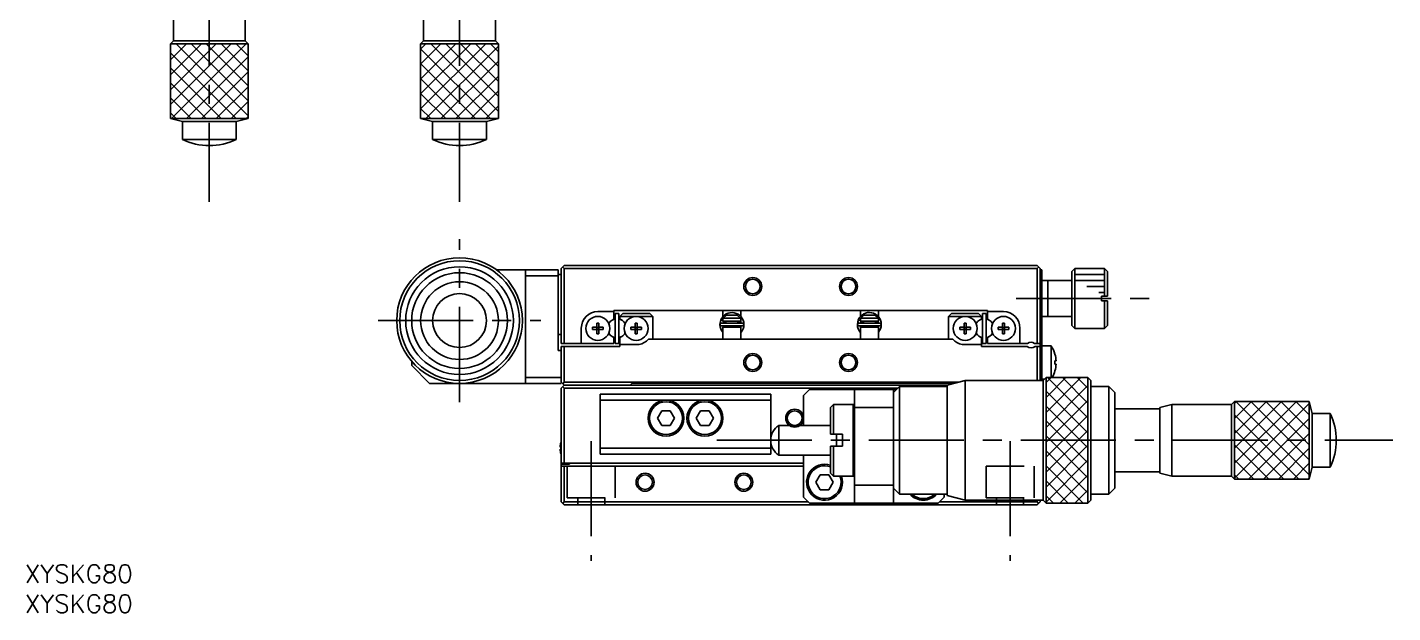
# Model space of a CAD drawing. Extents: x 0 to 455, y -8 to 270.
# Drawn here: x 0.4 to 228.6, y -8 to 89.8 of the extents above; entities that cross this region are included whole.
import ezdxf

# ---------------------------------------------------------------- set-up
doc = ezdxf.new("R2010")
doc.units = 0
doc.header["$LTSCALE"] = 0.5
doc.linetypes.add('CENTER', pattern=[50.8, 31.75, -6.35, 6.35, -6.35])
doc.linetypes.add('DASHED', pattern=[19.05, 12.7, -6.35])
for name, color, linetype in [('MSM_CENTER', 1, 'CENTER'), ('MSM_CONTINUOUS', 7, 'CONTINUOUS'), ('MSM_DASHED', 4, 'DASHED'), ('MSM_NARROW', 5, 'CONTINUOUS'), ('MSM_PART_NUMBER', 7, 'CONTINUOUS')]:
    doc.layers.add(name, color=color, linetype=linetype)
doc.styles.get("Standard").update_dxf_attribs({"font": 'txt.shx', "height": 3, "bigfont": 'bigfont.shx'})

# ---------------------------------------------------------------- blocks, each defined once
blk = doc.blocks.new('*U2')
at = {"layer": 'MSM_PART_NUMBER'}
blk.add_text('XYSKG80', height=3, dxfattribs=at).set_placement((0, -3))
blk = doc.blocks.new('*U3')
at = {"layer": 'MSM_PART_NUMBER'}
blk.add_text('XYSKG80', height=3, dxfattribs=at).set_placement((0, -8))

msp = doc.modelspace()

# ---------------------------------------------------------------- linework, layer by layer
at = {"layer": 'MSM_CENTER'}
for p, q in [((30.8, 175.450172), (30.8, 60.65)), ((72.616854, 175.450172), (72.616854, 60.65)), ((72.616854, 27.2), (72.616854, 54.4)), ((165.616854, 44.5), (190.616854, 44.5)), ((59.016854, 40.8), (86.216854, 40.8)), ((94.616854, 20.65), (94.616854, 0.65)), ((115.616854, 20.8), (228.550371, 20.8)), ((164.616854, 20.65), (164.616854, 0.65))]:
    msp.add_line(p, q, dxfattribs=at)
at = {"layer": 'MSM_CONTINUOUS'}
for p, q in [((24.8, 97.550172), (24.8, 87.550172)), ((36.8, 87.550172), (36.8, 97.550172)), ((66.616854, 97.550172), (66.616854, 87.550172)), ((78.616854, 87.550172), (78.616854, 97.550172)), ((24.8, 87.550172), (24.3, 87.050172)), ((37.3, 87.050172), (24.3, 87.050172)), ((24.3, 87.050172), (24.3, 74.550172)), ((36.8, 87.550172), (24.8, 87.550172)), ((37.3, 87.050172), (36.8, 87.550172)), ((37.3, 74.550172), (37.3, 87.050172)), ((66.616854, 87.550172), (66.116854, 87.050172)), ((79.116854, 87.050172), (66.116854, 87.050172)), ((66.116854, 87.050172), (66.116854, 74.550172)), ((78.616854, 87.550172), (66.616854, 87.550172)), ((79.116854, 87.050172), (78.616854, 87.550172)), ((79.116854, 74.550172), (79.116854, 87.050172)), ((24.3, 74.550172), (26.3, 74.050172)), ((24.3, 74.550172), (37.3, 74.550172)), ((35.3, 74.050172), (26.3, 74.050172)), ((26.3, 74.050172), (26.3, 71.063339)), ((35.3, 74.050172), (37.3, 74.550172)), ((35.3, 71.063339), (35.3, 74.050172)), ((66.116854, 74.550172), (68.116854, 74.050172)), ((66.116854, 74.550172), (79.116854, 74.550172)), ((77.116669, 74.050172), (68.116854, 74.050172)), ((68.116854, 74.050172), (68.116854, 71.063339)), ((77.116854, 74.050172), (79.116854, 74.550172)), ((77.116854, 71.063339), (77.116854, 74.050172)), ((35.3, 71.063339), (26.3, 71.063339)), ((77.116669, 71.063339), (68.116854, 71.063339)), ((78.781268, 49.3), (89.116854, 49.3)), ((83.616854, 49.3), (83.616854, 30.3)), ((89.116854, 48.3), (83.616854, 48.3)), ((89.116854, 49.3), (89.116854, 35.8)), ((89.116854, 48.5), (89.616854, 48.5)), ((90.116854, 50), (89.616854, 49.5)), ((89.616854, 49.5), (89.616854, 37)), ((89.866854, 49.75), (90.116854, 49.5)), ((90.116854, 50), (169.116854, 50)), ((90.116854, 49.5), (90.116854, 37)), ((169.116854, 49.5), (90.116854, 49.5)), ((169.116854, 50), (169.616854, 49.5)), ((169.116854, 49.5), (169.366854, 49.75)), ((169.116854, 37), (169.116854, 49.5)), ((169.616854, 49.5), (169.616854, 30.8)), ((169.616854, 49.3), (169.916854, 49.3)), ((169.916854, 49.3), (169.916854, 30.8)), ((175.416854, 49.5), (174.916854, 49)), ((174.916854, 49), (174.916854, 40)), ((180.416854, 49.5), (175.416854, 49.5)), ((175.416854, 49.5), (175.416854, 39.5)), ((180.916854, 49), (180.416854, 49.5)), ((180.416854, 44.9), (180.416854, 49.5)), ((180.916854, 49), (180.916854, 44.9)), ((174.916854, 47.5), (169.916854, 47.5)), ((170.916854, 47.5), (170.916854, 41.5)), ((179.916854, 44.9), (179.916854, 44.1)), ((180.916854, 44.9), (179.916854, 44.9)), ((179.916854, 44.1), (180.916854, 44.1)), ((180.416854, 39.5), (180.416854, 44.1)), ((180.916854, 44.1), (180.916854, 40)), ((98.416854, 42.3), (95.716854, 42.3)), ((98.416854, 42.5), (160.816854, 42.5)), ((98.416854, 41.044412), (98.416854, 42.5)), ((99.216854, 42), (98.616854, 42)), ((98.616854, 37), (98.616854, 42)), ((99.216854, 37), (99.216854, 42)), ((99.416854, 41.5), (99.916854, 42)), ((99.416854, 41.5), (99.416854, 41.044412)), ((104.916854, 41.5), (99.416854, 41.5)), ((99.916854, 42), (104.416854, 42)), ((104.416854, 42), (104.916854, 41.5)), ((104.916854, 37.7), (104.916854, 41.5)), ((116.616854, 42.5), (116.616854, 41.444331)), ((116.616854, 41.2), (116.616854, 40.7)), ((119.616854, 41.2), (116.616854, 41.2)), ((116.671171, 41.2), (117.200339, 41.7)), ((117.200339, 41.7), (119.033369, 41.7)), ((119.033369, 41.7), (119.562537, 41.2)), ((119.616854, 41.488252), (119.616854, 42.5)), ((119.616854, 40.7), (119.616854, 41.2)), ((139.616854, 42.5), (139.616854, 41.496318)), ((139.616854, 41.2), (139.616854, 40.7)), ((142.616854, 41.2), (139.616854, 41.2)), ((139.671171, 41.2), (140.200339, 41.7)), ((140.200339, 41.7), (142.033369, 41.7)), ((142.033369, 41.7), (142.562537, 41.2)), ((142.616854, 41.454798), (142.616854, 42.5)), ((142.616854, 40.7), (142.616854, 41.2)), ((154.816854, 42), (154.316854, 41.5)), ((154.316854, 37.7), (154.316854, 41.5)), ((159.816854, 41.5), (154.316854, 41.5)), ((154.816854, 42), (159.316854, 42)), ((159.316854, 42), (159.816854, 41.5)), ((159.816854, 41.5), (159.816854, 41.044412)), ((160.016852, 42), (160.016852, 37)), ((160.016854, 42), (160.616854, 42)), ((160.616854, 37), (160.616854, 42)), ((160.816854, 41.044412), (160.816854, 42.5)), ((160.816854, 42.3), (163.516854, 42.3)), ((169.916854, 41.5), (174.916854, 41.5)), ((92.966854, 39.55), (92.966854, 37)), ((94.830492, 39.32), (94.830492, 39.68)), ((94.830492, 39.68), (95.536854, 39.68)), ((95.536854, 39.32), (94.830492, 39.32)), ((95.536854, 40.386362), (95.896854, 40.386362)), ((95.536854, 39.68), (95.536854, 40.386362)), ((95.547226, 39.669628), (95.536854, 39.68)), ((95.547226, 39.330373), (95.536854, 39.32)), ((95.536854, 38.613639), (95.536854, 39.32)), ((95.547226, 39.330373), (95.547226, 39.669628)), ((95.547226, 39.669628), (95.886482, 39.669628)), ((95.886482, 39.330373), (95.547226, 39.330373)), ((95.886482, 39.669628), (95.896854, 39.68)), ((95.886482, 39.669628), (95.886482, 39.330373)), ((95.886482, 39.330373), (95.896854, 39.32)), ((95.896854, 40.386362), (95.896854, 39.68)), ((96.603215, 39.68), (95.896854, 39.68)), ((96.603215, 39.32), (95.896854, 39.32)), ((95.896854, 38.613639), (95.896854, 39.32)), ((96.603215, 39.68), (96.603215, 39.32)), ((98.123104, 40.874816), (98.416854, 41.044412)), ((99.416854, 41.044412), (99.710604, 40.874816)), ((101.230492, 39.32), (101.230492, 39.68)), ((101.230492, 39.68), (101.936854, 39.68)), ((101.936854, 39.32), (101.230492, 39.32)), ((101.936854, 40.386362), (102.296854, 40.386362)), ((101.936854, 39.68), (101.936854, 40.386362)), ((101.947226, 39.669628), (101.936854, 39.68)), ((101.947226, 39.330373), (101.936854, 39.32)), ((101.936854, 38.613639), (101.936854, 39.32)), ((101.947226, 39.330373), (101.947226, 39.669628)), ((101.947226, 39.669628), (102.286482, 39.669628)), ((102.286482, 39.330373), (101.947226, 39.330373)), ((102.286482, 39.669628), (102.296854, 39.68)), ((102.286482, 39.669628), (102.286482, 39.330373)), ((102.286482, 39.330373), (102.296854, 39.32)), ((102.296854, 40.386362), (102.296854, 39.68)), ((103.003215, 39.68), (102.296854, 39.68)), ((103.003215, 39.32), (102.296854, 39.32)), ((102.296854, 38.613639), (102.296854, 39.32)), ((103.003215, 39.68), (103.003215, 39.32)), ((116.271441, 40.86541), (116.137692, 40.174163)), ((116.236531, 40.676035), (116.235673, 40.640295)), ((116.235673, 40.640295), (116.236602, 40.604558)), ((116.239172, 40.71169), (116.236531, 40.676035)), ((116.236602, 40.604558), (116.239314, 40.568911)), ((116.243592, 40.747173), (116.239172, 40.71169)), ((116.239314, 40.568911), (116.243803, 40.533441)), ((116.249779, 40.782397), (116.243592, 40.747173)), ((116.243803, 40.533441), (116.250058, 40.498234)), ((116.25772, 40.817276), (116.249779, 40.782397)), ((116.250058, 40.498234), (116.258064, 40.463377)), ((116.267395, 40.851725), (116.25772, 40.817276)), ((116.258064, 40.463377), (116.267802, 40.428955)), ((116.27878, 40.885657), (116.267395, 40.851725)), ((116.267802, 40.428955), (116.279248, 40.395051)), ((116.291118, 40.917244), (116.27878, 40.885657)), ((116.279248, 40.395051), (116.292374, 40.36175)), ((116.291614, 40.918097), (116.291118, 40.917244)), ((116.297001, 40.920715), (116.291614, 40.918097)), ((116.292374, 40.36175), (116.293153, 40.359919)), ((116.295922, 40.926139), (116.552479, 40.84982)), ((116.310444, 40.959366), (116.295948, 40.926027)), ((116.301696, 40.921198), (116.297001, 40.920715)), ((116.307667, 40.921094), (116.301696, 40.921198)), ((116.314873, 40.920404), (116.307667, 40.921094)), ((116.323268, 40.919132), (116.314873, 40.920404)), ((116.332798, 40.917287), (116.323268, 40.919132)), ((116.343402, 40.914879), (116.332798, 40.917287)), ((116.35501, 40.911926), (116.343402, 40.914879)), ((116.367547, 40.908446), (116.35501, 40.911926)), ((119.911225, 40.370506), (116.361225, 40.370506)), ((116.361225, 39.920506), (119.911225, 39.920506)), ((116.380933, 40.904461), (116.367547, 40.908446)), ((116.395081, 40.899997), (116.380933, 40.904461)), ((116.409899, 40.895083), (116.395081, 40.899997)), ((116.425292, 40.889752), (116.409899, 40.895083)), ((116.44116, 40.884037), (116.425292, 40.889752)), ((116.457399, 40.877975), (116.44116, 40.884037)), ((116.473906, 40.871606), (116.457399, 40.877975)), ((116.490574, 40.86497), (116.473906, 40.871606)), ((116.507294, 40.858112), (116.490574, 40.86497)), ((116.523958, 40.851074), (116.507294, 40.858112)), ((116.540459, 40.843903), (116.523958, 40.851074)), ((116.55669, 40.836645), (116.540459, 40.843903)), ((116.552479, 40.84982), (116.616863, 40.818646)), ((116.572546, 40.829347), (116.55669, 40.836645)), ((116.587925, 40.822057), (116.572546, 40.829347)), ((116.602726, 40.81482), (116.587925, 40.822057)), ((116.650838, 39.699949), (116.60162, 39.920454)), ((116.616854, 40.807685), (116.602726, 40.81482)), ((116.616854, 40.7), (119.616854, 40.7)), ((119.616854, 39.7), (116.616854, 39.7)), ((116.616854, 39.7), (116.616854, 37.7)), ((116.685705, 40.645133), (116.686267, 40.658755)), ((116.685843, 40.631504), (116.685705, 40.645133)), ((116.68668, 40.617904), (116.685843, 40.631504)), ((116.686267, 40.658755), (116.687527, 40.672332)), ((116.688212, 40.60437), (116.68668, 40.617904)), ((116.687527, 40.672332), (116.689482, 40.685829)), ((116.690433, 40.590938), (116.688212, 40.60437)), ((116.689482, 40.685829), (116.692127, 40.699208)), ((116.693337, 40.577645), (116.690433, 40.590938)), ((116.692127, 40.699208), (116.692307, 40.700005)), ((116.696914, 40.564523), (116.693337, 40.577645)), ((116.701151, 40.551608), (116.696914, 40.564523)), ((116.706037, 40.538933), (116.701151, 40.551608)), ((116.711555, 40.526528), (116.706037, 40.538933)), ((116.717689, 40.514426), (116.711555, 40.526528)), ((116.724422, 40.502655), (116.717689, 40.514426)), ((116.731733, 40.491244), (116.724422, 40.502655)), ((116.725708, 40.5), (117.116854, 40.5)), ((116.739603, 40.480221), (116.731733, 40.491244)), ((116.748009, 40.469609), (116.739603, 40.480221)), ((116.756929, 40.459435), (116.748009, 40.469609)), ((116.766338, 40.44972), (116.756929, 40.459435)), ((116.776212, 40.440488), (116.766338, 40.44972)), ((116.786527, 40.431757), (116.776212, 40.440488)), ((116.797254, 40.423547), (116.786527, 40.431757)), ((116.808369, 40.415876), (116.797254, 40.423547)), ((116.819842, 40.408759), (116.808369, 40.415876)), ((116.831647, 40.402213), (116.819842, 40.408759)), ((116.843755, 40.396251), (116.831647, 40.402213)), ((116.856138, 40.390885), (116.843755, 40.396251)), ((116.868765, 40.386127), (116.856138, 40.390885)), ((116.881607, 40.381986), (116.868765, 40.386127)), ((116.894634, 40.378472), (116.881607, 40.381986)), ((116.907817, 40.375591), (116.894634, 40.378472)), ((116.921125, 40.373349), (116.907817, 40.375591)), ((116.934526, 40.371753), (116.921125, 40.373349)), ((116.94799, 40.370805), (116.934526, 40.371753)), ((116.960777, 40.370506), (116.94799, 40.370805)), ((117.116854, 40.7), (117.116854, 40.370506)), ((117.116854, 39.920506), (117.116854, 39.7)), ((119.116854, 40.370506), (119.116854, 40.7)), ((119.116854, 40.5), (119.546522, 40.5)), ((119.116854, 39.7), (119.116854, 39.920506)), ((119.315228, 40.37053), (119.311673, 40.370506)), ((119.32872, 40.371034), (119.315228, 40.37053)), ((119.342174, 40.372188), (119.32872, 40.371034)), ((119.35556, 40.373991), (119.342174, 40.372188)), ((119.368847, 40.376439), (119.35556, 40.373991)), ((119.382003, 40.379528), (119.368847, 40.376439)), ((119.394999, 40.383251), (119.382003, 40.379528)), ((119.407803, 40.387602), (119.394999, 40.383251)), ((119.420385, 40.392572), (119.407803, 40.387602)), ((119.432715, 40.39815), (119.420385, 40.392572)), ((119.444764, 40.404326), (119.432715, 40.39815)), ((119.4565, 40.411087), (119.444764, 40.404326)), ((119.467897, 40.418419), (119.4565, 40.411087)), ((119.478924, 40.426306), (119.467897, 40.418419)), ((119.489554, 40.434731), (119.478924, 40.426306)), ((119.499759, 40.443676), (119.489554, 40.434731)), ((119.509513, 40.453122), (119.499759, 40.443676)), ((119.518789, 40.463045), (119.509513, 40.453122)), ((119.527563, 40.473425), (119.518789, 40.463045)), ((119.535811, 40.484237), (119.527563, 40.473425)), ((119.543508, 40.495454), (119.535811, 40.484237)), ((119.550634, 40.507051), (119.543508, 40.495454)), ((119.557168, 40.518997), (119.550634, 40.507051)), ((119.563091, 40.531265), (119.557168, 40.518997)), ((119.568385, 40.543821), (119.563091, 40.531265)), ((119.573034, 40.556634), (119.568385, 40.543821)), ((119.577025, 40.569671), (119.573034, 40.556634)), ((119.580345, 40.582897), (119.577025, 40.569671)), ((119.58014, 40.700016), (119.581993, 40.691191)), ((119.582984, 40.596277), (119.580345, 40.582897)), ((119.581993, 40.691191), (119.584222, 40.677754)), ((119.584934, 40.609775), (119.582984, 40.596277)), ((119.584222, 40.677754), (119.585761, 40.664216)), ((119.584399, 40.700031), (119.670843, 40.370524)), ((119.586189, 40.623355), (119.584934, 40.609775)), ((119.585761, 40.664216), (119.586603, 40.650612)), ((119.586746, 40.63698), (119.586189, 40.623355)), ((119.586603, 40.650612), (119.586746, 40.63698)), ((119.616854, 37.7), (119.616854, 39.7)), ((119.621698, 39.699832), (119.617087, 39.684678)), ((119.670517, 39.920452), (119.621698, 39.699832)), ((119.980405, 40.916772), (119.967452, 40.94703)), ((120.001967, 40.861501), (119.981332, 40.917244)), ((139.233758, 40.874638), (139.100009, 40.183392)), ((139.198847, 40.685263), (139.19799, 40.649524)), ((139.19799, 40.649524), (139.198919, 40.613787)), ((139.201489, 40.720918), (139.198847, 40.685263)), ((139.198919, 40.613787), (139.201631, 40.578139)), ((139.205908, 40.756401), (139.201489, 40.720918)), ((139.201631, 40.578139), (139.20612, 40.542669)), ((139.212096, 40.791626), (139.205908, 40.756401)), ((139.20612, 40.542669), (139.212375, 40.507463)), ((139.220036, 40.826505), (139.212096, 40.791626)), ((139.212375, 40.507463), (139.220381, 40.472605)), ((139.229711, 40.860954), (139.220036, 40.826505)), ((139.220381, 40.472605), (139.230118, 40.438183)), ((139.241097, 40.894885), (139.229711, 40.860954)), ((139.230118, 40.438183), (139.241564, 40.40428)), ((139.253434, 40.926472), (139.241097, 40.894885)), ((139.241564, 40.40428), (139.254691, 40.370979)), ((139.253931, 40.927325), (139.253434, 40.926472)), ((139.25952, 40.929981), (139.253931, 40.927325)), ((139.254691, 40.370979), (139.255469, 40.369148)), ((139.272761, 40.968595), (139.255604, 40.928947)), ((139.258239, 40.935367), (139.514796, 40.859049)), ((139.264082, 40.930429), (139.25952, 40.929981)), ((139.269826, 40.930332), (139.264082, 40.930429)), ((139.276718, 40.929691), (139.269826, 40.930332)), ((139.284716, 40.92851), (139.276718, 40.929691)), ((139.293772, 40.926796), (139.284716, 40.92851)), ((139.303833, 40.924559), (139.293772, 40.926796)), ((139.314836, 40.921812), (139.303833, 40.924559)), ((139.326717, 40.918572), (139.314836, 40.921812)), ((142.873541, 40.379735), (139.323541, 40.379735)), ((139.323541, 39.929735), (142.873541, 39.929735)), ((139.339405, 40.914859), (139.326717, 40.918572)), ((139.352822, 40.910695), (139.339405, 40.914859)), ((139.366888, 40.906105), (139.352822, 40.910695)), ((139.38152, 40.901115), (139.366888, 40.906105)), ((139.396629, 40.895757), (139.38152, 40.901115)), ((139.412124, 40.890063), (139.396629, 40.895757)), ((139.427913, 40.884066), (139.412124, 40.890063)), ((139.443901, 40.877803), (139.427913, 40.884066)), ((139.459991, 40.871311), (139.443901, 40.877803)), ((139.476087, 40.864629), (139.459991, 40.871311)), ((139.492093, 40.857797), (139.476087, 40.864629)), ((139.507913, 40.850857), (139.492093, 40.857797)), ((139.523451, 40.84385), (139.507913, 40.850857)), ((139.514796, 40.859049), (139.616881, 40.806906)), ((139.538614, 40.836817), (139.523451, 40.84385)), ((139.553312, 40.829802), (139.538614, 40.836817)), ((139.567456, 40.822846), (139.553312, 40.829802)), ((139.616796, 39.697251), (139.563936, 39.929683)), ((139.580961, 40.815991), (139.567456, 40.822846)), ((139.593746, 40.809279), (139.580961, 40.815991)), ((139.605734, 40.802749), (139.593746, 40.809279)), ((139.616854, 40.79644), (139.605734, 40.802749)), ((139.616854, 40.7), (142.616854, 40.7)), ((142.616854, 39.7), (139.616854, 39.7)), ((139.616854, 39.7), (139.616854, 37.7)), ((139.648022, 40.654361), (139.648583, 40.667983)), ((139.64816, 40.640732), (139.648022, 40.654361)), ((139.648996, 40.627132), (139.64816, 40.640732)), ((139.648583, 40.667983), (139.649843, 40.681561)), ((139.650528, 40.613599), (139.648996, 40.627132)), ((139.649843, 40.681561), (139.651798, 40.695058)), ((139.65275, 40.600167), (139.650528, 40.613599)), ((139.651798, 40.695058), (139.652695, 40.700015)), ((139.655654, 40.586873), (139.65275, 40.600167)), ((139.65923, 40.573752), (139.655654, 40.586873)), ((139.663468, 40.560837), (139.65923, 40.573752)), ((139.668353, 40.548161), (139.663468, 40.560837)), ((139.673871, 40.535757), (139.668353, 40.548161)), ((139.680006, 40.523654), (139.673871, 40.535757)), ((139.686738, 40.511884), (139.680006, 40.523654)), ((139.69405, 40.500473), (139.686738, 40.511884)), ((139.701919, 40.489449), (139.69405, 40.500473)), ((139.69413, 40.5), (140.116854, 40.5)), ((139.710325, 40.478838), (139.701919, 40.489449)), ((139.719245, 40.468663), (139.710325, 40.478838)), ((139.728654, 40.458949), (139.719245, 40.468663)), ((139.738529, 40.449716), (139.728654, 40.458949)), ((139.748843, 40.440985), (139.738529, 40.449716)), ((139.759571, 40.432775), (139.748843, 40.440985)), ((139.770685, 40.425104), (139.759571, 40.432775)), ((139.782159, 40.417988), (139.770685, 40.425104)), ((139.793964, 40.411442), (139.782159, 40.417988)), ((139.806072, 40.40548), (139.793964, 40.411442)), ((139.818454, 40.400114), (139.806072, 40.40548)), ((139.831081, 40.395355), (139.818454, 40.400114)), ((139.843923, 40.391215), (139.831081, 40.395355)), ((139.856951, 40.3877), (139.843923, 40.391215)), ((139.870134, 40.384819), (139.856951, 40.3877)), ((139.883441, 40.382578), (139.870134, 40.384819)), ((139.896843, 40.380981), (139.883441, 40.382578)), ((139.910307, 40.380033), (139.896843, 40.380981)), ((139.923093, 40.379735), (139.910307, 40.380033)), ((140.116854, 40.7), (140.116854, 40.379735)), ((140.116854, 39.929735), (140.116854, 39.7)), ((142.116854, 40.379735), (142.116854, 40.7)), ((142.116854, 40.5), (142.503086, 40.5)), ((142.116854, 39.7), (142.116854, 39.929735)), ((142.277545, 40.379759), (142.273989, 40.379735)), ((142.291036, 40.380263), (142.277545, 40.379759)), ((142.304491, 40.381417), (142.291036, 40.380263)), ((142.317877, 40.38322), (142.304491, 40.381417)), ((142.331163, 40.385668), (142.317877, 40.38322)), ((142.34432, 40.388756), (142.331163, 40.385668)), ((142.357315, 40.39248), (142.34432, 40.388756)), ((142.37012, 40.396831), (142.357315, 40.39248)), ((142.382702, 40.4018), (142.37012, 40.396831)), ((142.395032, 40.407379), (142.382702, 40.4018)), ((142.40708, 40.413555), (142.395032, 40.407379)), ((142.418817, 40.420316), (142.40708, 40.413555)), ((142.430213, 40.427648), (142.418817, 40.420316)), ((142.44124, 40.435535), (142.430213, 40.427648)), ((142.45187, 40.44396), (142.44124, 40.435535)), ((142.462075, 40.452905), (142.45187, 40.44396)), ((142.471829, 40.46235), (142.462075, 40.452905)), ((142.481106, 40.472274), (142.471829, 40.46235)), ((142.48988, 40.482654), (142.481106, 40.472274)), ((142.498127, 40.493465), (142.48988, 40.482654)), ((142.505825, 40.504683), (142.498127, 40.493465)), ((142.512951, 40.516279), (142.505825, 40.504683)), ((142.519485, 40.528226), (142.512951, 40.516279)), ((142.525407, 40.540493), (142.519485, 40.528226)), ((142.530701, 40.553049), (142.525407, 40.540493)), ((142.535351, 40.565863), (142.530701, 40.553049)), ((142.539341, 40.5789), (142.535351, 40.565863)), ((142.542661, 40.592126), (142.539341, 40.5789)), ((142.5453, 40.605506), (142.542661, 40.592126)), ((142.54439, 40.700002), (142.546539, 40.686983)), ((142.54725, 40.619004), (142.5453, 40.605506)), ((142.546539, 40.686983), (142.548077, 40.673445)), ((142.548506, 40.632584), (142.54725, 40.619004)), ((142.548077, 40.673445), (142.548919, 40.659841)), ((142.549062, 40.646208), (142.548506, 40.632584)), ((142.548919, 40.659841), (142.549062, 40.646208)), ((142.550198, 40.700086), (142.63316, 40.379752)), ((142.632833, 39.929681), (142.58125, 39.699908)), ((142.616854, 37.7), (142.616854, 39.7)), ((142.942722, 40.926), (142.929769, 40.956258)), ((142.964284, 40.87073), (142.943648, 40.926472)), ((156.230492, 39.32), (156.230492, 39.68)), ((156.230492, 39.68), (156.936854, 39.68)), ((156.936854, 39.32), (156.230492, 39.32)), ((156.936854, 40.386362), (157.296854, 40.386362)), ((156.936854, 39.68), (156.936854, 40.386362)), ((156.947226, 39.669628), (156.936854, 39.68)), ((156.947226, 39.330373), (156.936854, 39.32)), ((156.936854, 38.613639), (156.936854, 39.32)), ((156.947226, 39.330373), (156.947226, 39.669628)), ((156.947226, 39.669628), (157.286482, 39.669628)), ((157.286482, 39.330373), (156.947226, 39.330373)), ((157.286482, 39.669628), (157.296854, 39.68)), ((157.286482, 39.669628), (157.286482, 39.330373)), ((157.286482, 39.330373), (157.296854, 39.32)), ((157.296854, 40.386362), (157.296854, 39.68)), ((158.003215, 39.68), (157.296854, 39.68)), ((158.003215, 39.32), (157.296854, 39.32)), ((157.296854, 38.613639), (157.296854, 39.32)), ((158.003215, 39.68), (158.003215, 39.32)), ((159.816854, 41.044412), (159.523104, 40.874816)), ((161.110604, 40.874816), (160.816854, 41.044412)), ((162.630492, 39.32), (162.630492, 39.68)), ((162.630492, 39.68), (163.336854, 39.68)), ((163.336854, 39.32), (162.630492, 39.32)), ((163.336854, 40.386362), (163.696854, 40.386362)), ((163.336854, 39.68), (163.336854, 40.386362)), ((163.347226, 39.669628), (163.336854, 39.68)), ((163.347226, 39.330373), (163.336854, 39.32)), ((163.336854, 38.613639), (163.336854, 39.32)), ((163.347226, 39.330373), (163.347226, 39.669628)), ((163.347226, 39.669628), (163.686482, 39.669628)), ((163.686482, 39.330373), (163.347226, 39.330373)), ((163.686482, 39.669628), (163.696854, 39.68)), ((163.686482, 39.669628), (163.686482, 39.330373)), ((163.686482, 39.330373), (163.696854, 39.32)), ((163.696854, 40.386362), (163.696854, 39.68)), ((164.403215, 39.68), (163.696854, 39.68)), ((164.403215, 39.32), (163.696854, 39.32)), ((163.696854, 38.613639), (163.696854, 39.32)), ((164.403215, 39.68), (164.403215, 39.32)), ((166.266854, 39.55), (166.266854, 37)), ((174.916854, 40), (175.416854, 39.5)), ((175.416854, 39.5), (180.416854, 39.5)), ((180.416854, 39.5), (180.916854, 40)), ((89.616854, 38.5), (89.116854, 38.5)), ((89.616854, 37), (98.416854, 37)), ((95.896854, 38.613639), (95.536854, 38.613639)), ((98.416854, 37.955589), (98.123104, 38.125185)), ((98.416854, 37), (98.416854, 37.955589)), ((98.616854, 37), (99.216854, 37)), ((99.710604, 38.125185), (99.416854, 37.955589)), ((99.416854, 36.5), (99.416854, 37.955589)), ((99.416854, 36.8), (102.638869, 36.8)), ((102.296854, 38.613639), (101.936854, 38.613639)), ((155.037792, 37.7), (104.195916, 37.7)), ((159.816854, 36.8), (156.594839, 36.8)), ((157.296854, 38.613639), (156.936854, 38.613639)), ((159.523104, 38.125185), (159.816854, 37.955589)), ((159.816854, 37.955589), (159.816854, 36.5)), ((160.616854, 37), (160.016854, 37)), ((160.816854, 37.955589), (161.110604, 38.125185)), ((160.816854, 37), (160.816854, 37.955589)), ((167.516854, 37), (160.816854, 37)), ((163.696854, 38.613639), (163.336854, 38.613639)), ((169.616854, 37), (168.716854, 37)), ((171.459317, 36.6), (169.916854, 36.6)), ((171.459317, 36.6), (171.459317, 31.3)), ((89.616854, 35.8), (89.116854, 35.8)), ((89.616854, 36.5), (89.616854, 30.5)), ((99.416854, 36.5), (89.616854, 36.5)), ((90.116854, 36.5), (90.116854, 30.5)), ((167.455416, 36.5), (159.816854, 36.5)), ((168.778292, 36.5), (169.616854, 36.5)), ((169.116854, 30.8), (169.116854, 36.5)), ((172.110058, 35.19914), (172.116227, 35.202148)), ((64.616854, 33.3), (64.616854, 33.999265)), ((67.616854, 30.3), (64.616854, 33.3)), ((172.110058, 34.06), (172.303316, 34.06)), ((172.110058, 33.54), (172.110058, 34.06)), ((172.303316, 33.54), (172.110058, 33.54)), ((172.116227, 32.397853), (172.110058, 32.400861)), ((89.616854, 30.3), (67.616854, 30.3)), ((83.616854, 31.3), (89.616854, 31.3)), ((90.116854, 30), (89.616854, 30.5)), ((90.116854, 30), (89.616854, 29.5)), ((90.116854, 30.5), (89.866854, 30.25)), ((89.866854, 29.75), (90.116854, 29.5)), ((90.116854, 30.5), (155.991854, 30.5)), ((90.116854, 30), (154.116854, 30)), ((101.116854, 30), (101.466854, 30.35)), ((101.466854, 30.35), (155.429354, 30.35)), ((146.116854, 29.8), (145.116854, 28.8)), ((146.116854, 29.8), (146.116854, 11.8)), ((154.116854, 29.8), (146.116854, 29.8)), ((157.116854, 30.8), (154.116854, 30)), ((154.116854, 30), (154.116854, 11.6)), ((157.116854, 30.8), (157.116854, 10.8)), ((170.116854, 30.8), (157.116854, 30.8)), ((169.916854, 31), (170.316854, 31)), ((170.616854, 31.3), (170.116854, 30.8)), ((170.116854, 30.8), (170.116854, 10.8)), ((177.616854, 31.3), (170.616854, 31.3)), ((170.616854, 31.3), (170.616854, 10.3)), ((178.116854, 30.8), (177.616854, 31.3)), ((177.616854, 10.3), (177.616854, 31.3)), ((178.116854, 30.8), (178.116854, 10.8)), ((181.116854, 29.8), (178.116854, 29.8)), ((181.116854, 29.8), (181.116854, 11.8)), ((182.116854, 28.8), (181.116854, 29.8)), ((89.616854, 29.5), (89.616854, 10.5)), ((90.116854, 29.5), (90.116854, 17)), ((145.816854, 29.5), (90.116854, 29.5)), ((96.116854, 28.5), (124.616854, 28.5)), ((96.116854, 18.5), (96.116854, 28.5)), ((124.616854, 27.5), (96.116854, 27.5)), ((124.616854, 28.5), (124.616854, 18.5)), ((131.116854, 29.3), (130.116854, 28.3)), ((130.116854, 23.3), (130.116854, 28.3)), ((131.116854, 29.3), (145.616854, 29.3)), ((138.616854, 10.3), (138.616854, 29.3)), ((145.116854, 29.3), (145.116854, 10.3)), ((182.116854, 28.8), (182.116854, 12.8)), ((105.673478, 24.5), (106.395166, 25.75)), ((106.395166, 25.75), (107.838542, 25.75)), ((107.838542, 25.75), (108.56023, 24.5)), ((112.173478, 24.5), (112.895166, 25.75)), ((112.895166, 25.75), (114.338542, 25.75)), ((114.338542, 25.75), (115.06023, 24.5)), ((135.116854, 26.8), (134.616854, 26.3)), ((134.616854, 21.8), (134.616854, 26.3)), ((135.116854, 26.8), (135.116854, 21.8)), ((138.416854, 26.8), (135.116854, 26.8)), ((138.616854, 26.6), (138.416854, 26.8)), ((138.416854, 14.8), (138.416854, 26.8)), ((145.116854, 26.3), (138.616854, 26.3)), ((189.616854, 26.05), (182.116854, 26.05)), ((191.616854, 26.8), (189.616854, 26.3)), ((189.616854, 26.3), (189.616854, 15.3)), ((191.616854, 26.8), (191.616854, 14.8)), ((201.616854, 26.8), (191.616854, 26.8)), ((202.116854, 27.3), (201.616854, 26.8)), ((201.616854, 26.8), (201.616854, 14.8)), ((214.616854, 27.3), (202.116854, 27.3)), ((202.116854, 27.3), (202.116854, 14.3)), ((215.116854, 25.3), (214.616854, 27.3)), ((214.616854, 14.3), (214.616854, 27.3)), ((215.116854, 25.3), (215.116854, 16.3)), ((218.103687, 25.3), (215.116854, 25.3)), ((218.103687, 25.3), (218.103687, 16.3)), ((106.395166, 23.25), (105.673478, 24.5)), ((107.838542, 23.25), (106.395166, 23.25)), ((108.56023, 24.5), (107.838542, 23.25)), ((112.895166, 23.25), (112.173478, 24.5)), ((114.338542, 23.25), (112.895166, 23.25)), ((115.06023, 24.5), (114.338542, 23.25)), ((125.958541, 23.3), (125.958541, 18.3)), ((134.616854, 23.3), (125.958541, 23.3)), ((136.616854, 21.8), (134.616854, 21.8)), ((135.616854, 21.8), (135.616854, 19.8)), ((136.616854, 19.8), (136.616854, 21.8)), ((89.426995, 19.68), (89.547332, 19.68)), ((89.547332, 19.32), (89.426995, 19.32)), ((89.54271, 20.388616), (89.547332, 20.386362)), ((89.547332, 18.613639), (89.54271, 18.611385)), ((89.547332, 19.68), (89.547332, 19.32)), ((96.116854, 19.5), (124.616854, 19.5)), ((124.616854, 18.5), (96.116854, 18.5)), ((125.958541, 18.3), (134.616854, 18.3)), ((130.116854, 11.3), (130.116854, 18.3)), ((134.616854, 15.3), (134.616854, 19.8)), ((134.616854, 19.8), (136.616854, 19.8)), ((135.116854, 19.8), (135.116854, 14.8)), ((89.616854, 17), (130.116854, 17)), ((89.616854, 16.8), (91.016854, 16.8)), ((130.116854, 16.5), (89.616854, 16.5)), ((90.116854, 16.5), (90.116854, 10.5)), ((91.016854, 17), (91.016854, 16.8)), ((214.616854, 14.3), (215.116854, 16.3)), ((215.116854, 16.3), (218.103687, 16.3)), ((132.173478, 13.8), (132.895166, 15.05)), ((132.895166, 12.55), (132.173478, 13.8)), ((132.895166, 15.05), (134.338542, 15.05)), ((134.338542, 15.05), (135.06023, 13.8)), ((135.06023, 13.8), (134.338542, 12.55)), ((134.616854, 15.3), (135.116854, 14.8)), ((135.116854, 14.8), (138.416854, 14.8)), ((138.416854, 14.8), (138.616854, 15)), ((182.116854, 15.55), (189.616854, 15.55)), ((189.616854, 15.3), (191.616854, 14.8)), ((191.616854, 14.8), (201.616854, 14.8)), ((201.616854, 14.8), (202.116854, 14.3)), ((202.116854, 14.3), (214.616854, 14.3)), ((134.338542, 12.55), (132.895166, 12.55)), ((138.616854, 13.3), (145.116854, 13.3)), ((145.116854, 12.8), (146.116854, 11.8)), ((146.116854, 11.8), (154.116854, 11.8)), ((153.616854, 11.8), (153.616854, 11.3)), ((154.116854, 11.6), (157.116854, 10.8)), ((178.116854, 11.8), (181.116854, 11.8)), ((181.116854, 11.8), (182.116854, 12.8)), ((90.116854, 10), (89.616854, 10.5)), ((89.866854, 10.25), (90.116854, 10.5)), ((90.116854, 10.5), (130.916854, 10.5)), ((169.116854, 10), (90.116854, 10)), ((130.116854, 11.3), (131.116854, 10.3)), ((152.616854, 10.3), (131.116854, 10.3)), ((152.616854, 10.3), (153.616854, 11.3)), ((152.816854, 10.5), (169.116854, 10.5)), ((157.116854, 10.8), (170.116854, 10.8)), ((169.116854, 10.5), (169.116854, 10.8)), ((169.116854, 10.5), (169.366854, 10.25)), ((169.616854, 10.5), (169.116854, 10)), ((169.616854, 10.8), (169.616854, 10.5)), ((170.116854, 10.8), (170.616854, 10.3)), ((170.616854, 10.3), (177.616854, 10.3)), ((177.616854, 10.3), (178.116854, 10.8))]:
    msp.add_line(p, q, dxfattribs=at)
for centre, radius in [((72.616854, 40.8), 10.5), ((72.616854, 40.8), 10), ((72.616854, 40.8), 9), ((72.616854, 40.8), 8), ((72.616854, 40.8), 6.5), ((121.616854, 46.5), 1.2295), ((137.616854, 46.5), 1.2295), ((72.616854, 40.8), 4.5), ((95.716854, 39.5), 2), ((102.116854, 39.5), 2), ((157.116854, 39.5), 2), ((163.516854, 39.5), 2), ((121.616854, 33.8), 1.2295), ((137.616854, 33.8), 1.2295), ((107.116854, 24.5), 3), ((113.616854, 24.5), 3), ((107.116854, 24.5), 2.75), ((113.616854, 24.5), 2.75), ((128.616854, 24.5), 1.2295), ((103.616854, 13.8), 1.2295), ((120.116854, 13.8), 1.2295)]:
    msp.add_circle(centre, radius, dxfattribs=at)
for centre, radius, start, end in [((30.8, 80.550172), 10.5, 244.623066, 295.376934), ((72.616854, 80.550172), 10.5, 244.623066, 295.376934), ((95.716854, 39.55), 2.75, 90, 180), ((118.136064, 40.145147), 1.998953, 0.83046, 157.286566), ((141.098381, 40.154376), 1.998953, 0.83046, 157.286566), ((163.516854, 39.55), 2.75, 0, 90), ((99.031664, 39.385), 1.75, 134.995594, 148.113496), ((98.916855, 39.5), 1.5875, 120.000031, 149.566818), ((98.916855, 39.5), 1.5875, 100.89309, 120), ((98.916855, 39.5), 1.5875, 30.433263, 79.10696497), ((98.802044, 39.385), 1.75, 31.886504, 45.004406), ((116.361225, 40.145506), 0.225, 90, 270), ((118.141016, 40.147207), 2.003618, 180.782971, 220.460387), ((118.140809, 40.143887), 1.994111, 317.758978, 359.233592), ((119.911225, 40.145506), 0.225, 270, 90), ((139.323541, 40.154735), 0.225, 90, 270), ((141.102383, 40.156247), 2.002667, 180.777947, 222.110892), ((141.103205, 40.153225), 1.994033, 319.400601, 359.230413), ((142.873541, 40.154735), 0.225, 270, 90), ((160.431664, 39.385), 1.75, 134.995594, 148.113496), ((160.316853, 39.5), 1.5875, 134.999975, 149.566737), ((160.316854, 39.5), 1.5875, 120, 135), ((160.316853, 39.5), 1.5875, 60, 79.106911), ((160.316854, 39.5), 1.5875, 45, 60), ((160.316853, 39.5), 1.5875, 30.433182, 44.999975), ((160.202044, 39.385), 1.75, 31.886504, 45.004406), ((99.031664, 39.615), 1.75, 211.886504, 225.004406), ((98.916855, 39.5), 1.5875, 210.433182, 224.999975), ((98.916854, 39.5), 1.5875, 225, 240), ((98.916855, 39.5), 1.5875, 239.999969, 259.10691), ((98.916855, 39.5), 1.5875, 280.893016, 300), ((98.916854, 39.5), 1.5875, 300, 315), ((98.802044, 39.615), 1.75, 314.995594, 328.113496), ((98.916855, 39.5), 1.5875, 314.999975, 329.566737), ((102.116854, 39.5), 2.75, 280.942499, 319.114807), ((157.116854, 39.5), 2.75, 220.885193, 259.057501), ((160.431664, 39.615), 1.75, 211.886504, 225.004406), ((160.316853, 39.5), 1.5875, 210.433263, 259.10692752), ((160.316853, 39.5), 1.5875, 280.893035, 329.56681345), ((160.202044, 39.615), 1.75, 314.995594, 328.113496), ((168.116854, 36.2), 1, 53.130102, 126.869898), ((167.316854, 33.8), 5, 16.285843, 34.055798), ((168.116854, 37.25), 1, 228.590378, 311.409622), ((167.316854, 33.8), 4.993235, 2.984767, 16.272555), ((167.316854, 33.8), 5, 330, 343.714157), ((167.316854, 33.8), 4.993235, 343.727445, 357.015233), ((208.616854, 20.8), 10.5, 334.623066, 25.376934), ((127.616854, 20.8), 3, 123.55731, 236.44269), ((92.616854, 19.5), 3.2, 159.635865, 163.877467), ((92.616854, 19.5), 3.194933, 163.893288, 176.770291), ((92.616854, 19.5), 3.194933, 183.229709, 196.106712), ((92.616854, 19.5), 3.2, 196.122533, 200.364135), ((133.616854, 13.8), 3, 70.528779, 19.471221), ((133.616854, 13.8), 2.75, 68.676314, 21.323686), ((150.116854, 13.8), 3, 221.810315, 318.189685), ((150.116854, 13.8), 2.75, 226.658242, 313.341758)]:
    msp.add_arc(centre, radius, start, end, dxfattribs=at)
at = {"layer": 'MSM_DASHED'}
for p, q in [((90.616854, 16.5), (90.616854, 11.2)), ((98.616854, 11.2), (98.616854, 16.5)), ((160.616854, 16.5), (160.616854, 11.2)), ((160.616854, 16.5), (168.616854, 16.5)), ((168.616854, 11.2), (168.616854, 16.5)), ((90.616854, 11.2), (98.616854, 11.2)), ((92.366854, 11.2), (92.366854, 10)), ((96.866854, 10), (96.866854, 11.2)), ((160.616854, 11.2), (168.616854, 11.2)), ((162.366854, 11.2), (162.366854, 10)), ((166.866854, 10), (166.866854, 11.2))]:
    msp.add_line(p, q, dxfattribs=at)
at = {"layer": 'MSM_NARROW'}
for p, q in [((24.3, 86.878526), (24.471646, 87.050172)), ((24.3, 84.378526), (26.971646, 87.050172)), ((24.3, 81.878526), (29.471646, 87.050172)), ((24.3, 79.378526), (31.971646, 87.050172)), ((24.3, 76.878526), (34.471646, 87.050172)), ((24.471646, 74.550172), (36.971646, 87.050172)), ((25.264362, 87.050172), (37.3, 75.014534)), ((27.764362, 87.050172), (37.3, 77.514534)), ((30.264362, 87.050172), (37.3, 80.014534)), ((32.764362, 87.050172), (37.3, 82.514534)), ((35.264362, 87.050172), (37.3, 85.014534)), ((66.116854, 86.162234), (67.004792, 87.050172)), ((66.116854, 83.662234), (69.504792, 87.050172)), ((66.116854, 81.162234), (72.004792, 87.050172)), ((66.116854, 78.662234), (74.504792, 87.050172)), ((66.116854, 76.162234), (77.004792, 87.050172)), ((67.797508, 87.050172), (79.116854, 75.730826)), ((70.297508, 87.050172), (79.116854, 78.230826)), ((72.797508, 87.050172), (79.116854, 80.730826)), ((75.297508, 87.050172), (79.116854, 83.230826)), ((77.797508, 87.050172), (79.116854, 85.730826)), ((24.3, 85.514534), (35.264362, 74.550172)), ((26.971646, 74.550172), (37.3, 84.878526)), ((66.116854, 86.230826), (77.797508, 74.550172)), ((67.004792, 74.550172), (79.116854, 86.662234)), ((24.3, 83.014534), (32.764362, 74.550172)), ((29.471646, 74.550172), (37.3, 82.378526)), ((66.116854, 83.730826), (75.297508, 74.550172)), ((69.504792, 74.550172), (79.116854, 84.162234)), ((24.3, 80.514534), (30.264362, 74.550172)), ((31.971646, 74.550172), (37.3, 79.878526)), ((66.116854, 81.230826), (72.797508, 74.550172)), ((72.004792, 74.550172), (79.116854, 81.662234)), ((24.3, 78.014534), (27.764362, 74.550172)), ((66.116854, 78.730826), (70.297508, 74.550172)), ((74.504792, 74.550172), (79.116854, 79.162234)), ((24.3, 75.514534), (25.264362, 74.550172)), ((34.471646, 74.550172), (37.3, 77.378526)), ((66.116854, 76.230826), (67.797508, 74.550172)), ((77.004792, 74.550172), (79.116854, 76.662234)), ((36.971646, 74.550172), (37.3, 74.878526)), ((180.416854, 48.5), (175.416854, 48.5)), ((180.416854, 47.5), (175.416854, 47.5)), ((180.416854, 46.5), (177.416854, 46.5)), ((180.416854, 45.5), (179.416854, 45.5)), ((170.616854, 30.462405), (171.454449, 31.3)), ((170.616854, 27.962405), (173.954449, 31.3)), ((170.616854, 25.462405), (176.454449, 31.3)), ((170.616854, 22.962405), (177.616854, 29.962405)), ((170.847851, 31.3), (177.616854, 24.530998)), ((173.347851, 31.3), (177.616854, 27.030998)), ((175.847851, 31.3), (177.616854, 29.530998)), ((170.616854, 29.030998), (177.616854, 22.030998)), ((170.616854, 20.462405), (177.616854, 27.462405)), ((170.616854, 26.530998), (177.616854, 19.530998)), ((202.116854, 26.962405), (202.454449, 27.3)), ((202.116854, 24.462405), (204.954449, 27.3)), ((202.116854, 21.962405), (207.454449, 27.3)), ((202.116854, 19.462405), (209.954449, 27.3)), ((202.116854, 16.962405), (212.454449, 27.3)), ((202.116854, 14.462405), (214.616854, 26.962405)), ((202.347851, 27.3), (214.616854, 15.030998)), ((204.847851, 27.3), (214.616854, 17.530998)), ((207.347851, 27.3), (214.616854, 20.030998)), ((209.847851, 27.3), (214.616854, 22.530998)), ((212.347851, 27.3), (214.616854, 25.030998)), ((170.616854, 17.962405), (177.616854, 24.962405)), ((170.616854, 24.030998), (177.616854, 17.030998)), ((202.116854, 25.030998), (212.847851, 14.3)), ((204.454449, 14.3), (214.616854, 24.462405)), ((170.616854, 15.462405), (177.616854, 22.462405)), ((170.616854, 21.530998), (177.616854, 14.530998)), ((202.116854, 22.530998), (210.347851, 14.3)), ((206.954449, 14.3), (214.616854, 21.962405)), ((170.616854, 12.962405), (177.616854, 19.962405)), ((170.616854, 19.030998), (177.616854, 12.030998)), ((202.116854, 20.030998), (207.847851, 14.3)), ((209.454449, 14.3), (214.616854, 19.462405)), ((170.616854, 10.462405), (177.616854, 17.462405)), ((170.616854, 16.530998), (176.847851, 10.3)), ((202.116854, 17.530998), (205.347851, 14.3)), ((211.954449, 14.3), (214.616854, 16.962405)), ((170.616854, 14.030998), (174.347851, 10.3)), ((172.954449, 10.3), (177.616854, 14.962405)), ((202.116854, 15.030998), (202.847851, 14.3)), ((214.454449, 14.3), (214.616854, 14.462405)), ((170.616854, 11.530998), (171.847851, 10.3)), ((175.454449, 10.3), (177.616854, 12.462405))]:
    msp.add_line(p, q, dxfattribs=at)
for centre in [(121.616854, 46.5), (137.616854, 46.5), (121.616854, 33.8), (137.616854, 33.8), (128.616854, 24.5), (103.616854, 13.8), (120.116854, 13.8)]:
    msp.add_circle(centre, 1.5, dxfattribs=at)

# ---------------------------------------------------------------- block references
at = {"layer": 'MSM_CONTINUOUS'}
for name in ['*U2', '*U3']:
    msp.add_blockref(name, (0, 0), dxfattribs=at)

doc.saveas('drawing.dxf')
